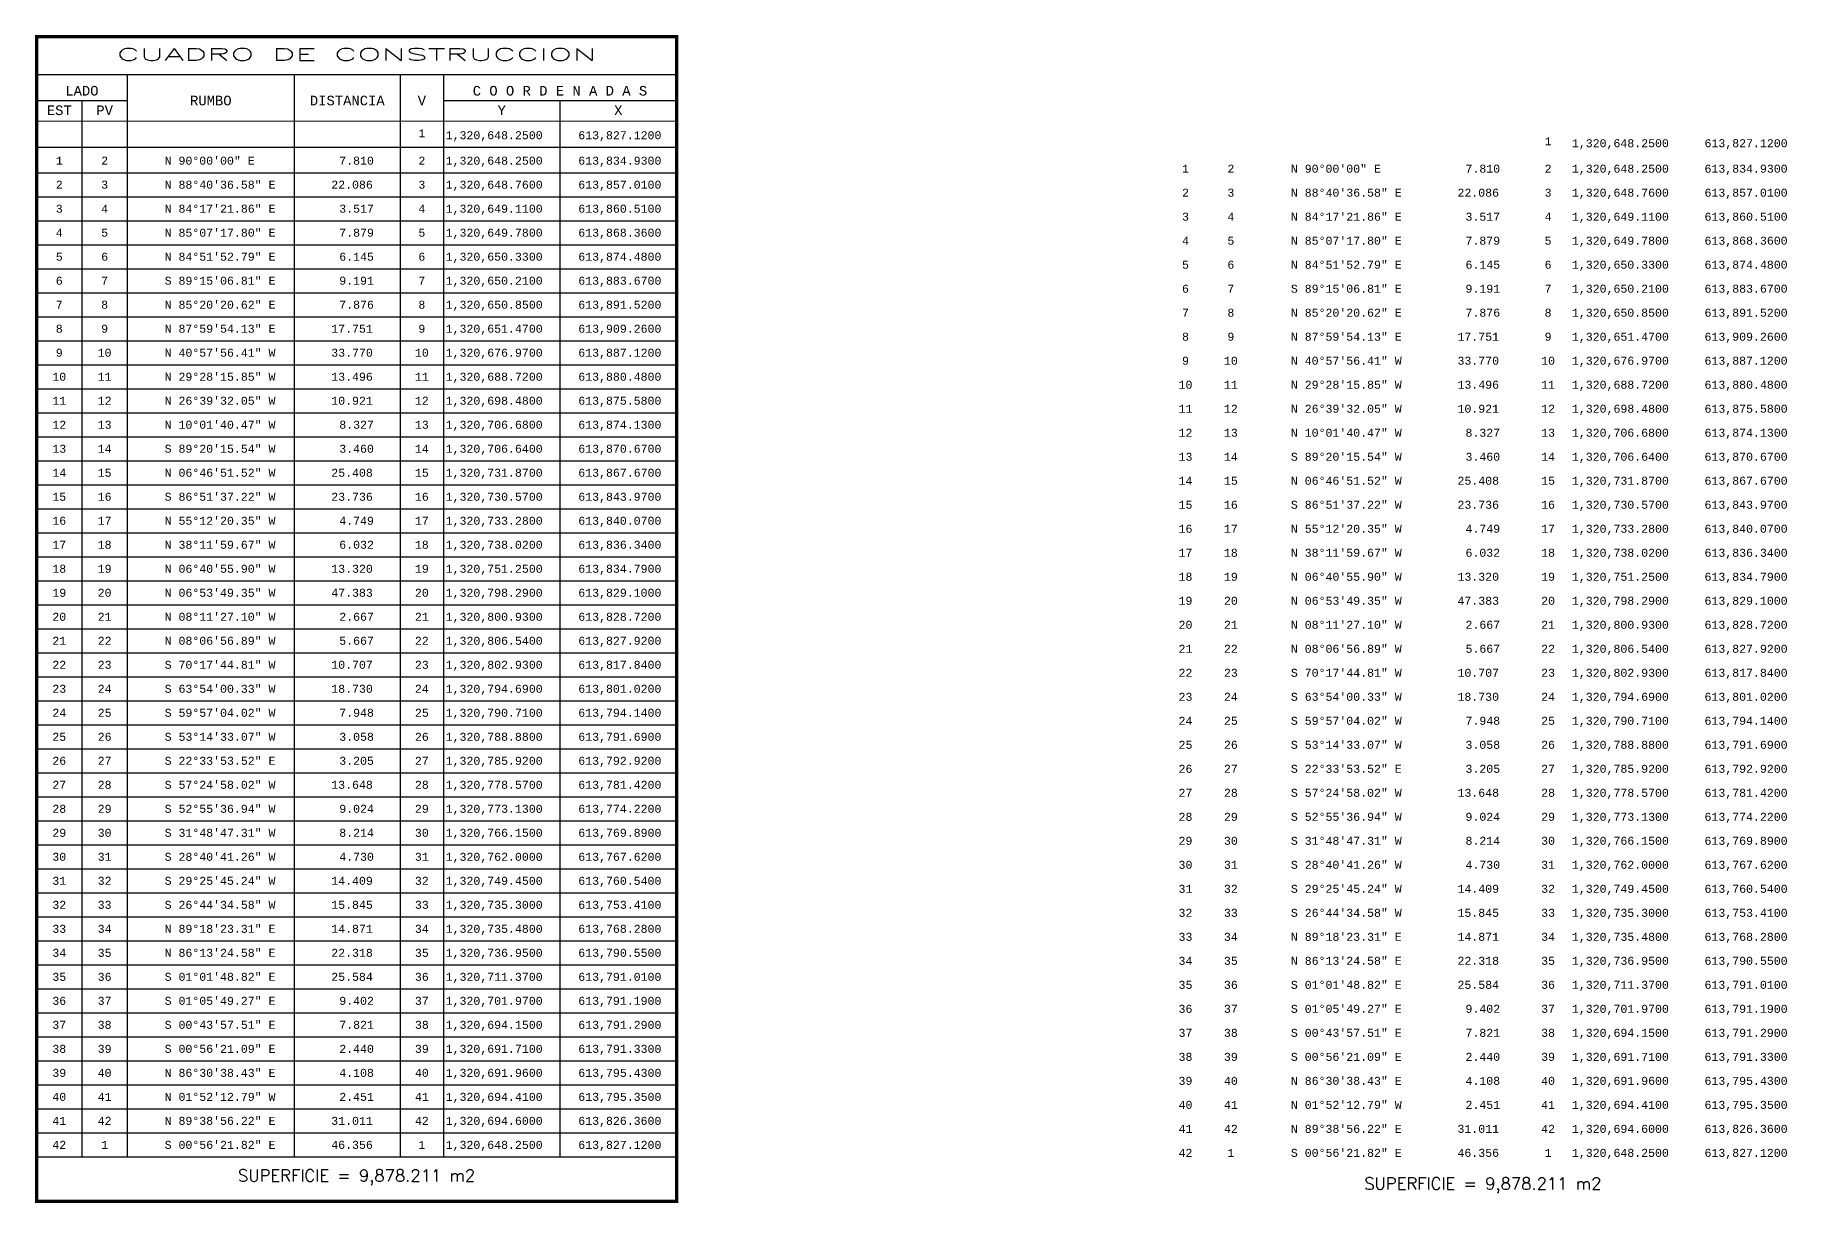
# Model space of a CAD drawing. Header units: millimetres. Extents: x 613752 to 614181, y 1320646 to 1320810.
# Drawn here: x 613962.5 to 614181.4, y 1320646.2 to 1320792.2 of the extents above; entities that cross this region are included whole.
import ezdxf
from ezdxf.enums import TextEntityAlignment as Align

# ---------------------------------------------------------------- set-up
doc = ezdxf.new("R2010")
doc.units = ezdxf.units.MM
for name, color, linetype in [('CVL_CUADCON', 1, 'Continuous'), ('CVL_CUADCON_LIN', 8, 'Continuous'), ('CVL_CUADCON_TIT', 1, 'Continuous'), ('CVL_CUADCON_TX', 2, 'Continuous')]:
    doc.layers.add(name, color=color, linetype=linetype)
doc.styles.add('HUECA1', font='hueca1.shx')
doc.styles.add('MONOTXT4', font='monotxt4.shx')

msp = doc.modelspace()

# ---------------------------------------------------------------- linework, layer by layer
at = {"layer": 'CVL_CUADCON', "color": 1, "linetype": 'Continuous', "const_width": 0.4, "flags": 128}
msp.add_lwpolyline([(613962.7, 1320791.99), (614042.68, 1320791.99), (614042.68, 1320646.43), (613962.7, 1320646.43)], close=True, dxfattribs=at)
at = {"layer": 'CVL_CUADCON', "color": 1, "linetype": 'Continuous', "const_width": 0.15, "flags": 128}
for points in [[(613962.7, 1320787.24), (614042.68, 1320787.24)], [(613962.7, 1320781.43), (614042.68, 1320781.43)], [(613962.7, 1320651.99), (614042.68, 1320651.99)]]:
    msp.add_lwpolyline(points, dxfattribs=at)
at = {"layer": 'CVL_CUADCON_LIN', "color": 8, "linetype": 'Continuous'}
for p, q in [((613974.03, 1320787.24), (613974.03, 1320651.99)), ((613994.9, 1320787.24), (613994.9, 1320651.99)), ((614008.15, 1320787.24), (614008.15, 1320651.99)), ((614013.53, 1320787.24), (614013.53, 1320651.99)), ((613962.7, 1320784.02), (613974.03, 1320784.02)), ((613968.36, 1320784.02), (613968.36, 1320651.99)), ((614013.53, 1320784.02), (614042.68, 1320784.02)), ((614028.1, 1320784.02), (614028.1, 1320651.99)), ((613962.7, 1320778.17), (614042.68, 1320778.17)), ((613962.7, 1320774.99), (614042.68, 1320774.99)), ((613962.7, 1320771.99), (614042.68, 1320771.99)), ((613962.7, 1320768.99), (614042.68, 1320768.99)), ((613962.7, 1320765.99), (614042.68, 1320765.99)), ((613962.7, 1320762.99), (614042.68, 1320762.99)), ((613962.7, 1320759.99), (614042.68, 1320759.99)), ((613962.7, 1320756.99), (614042.68, 1320756.99)), ((613962.7, 1320753.99), (614042.68, 1320753.99)), ((613962.7, 1320750.99), (614042.68, 1320750.99)), ((613962.7, 1320747.99), (614042.68, 1320747.99)), ((613962.7, 1320744.99), (614042.68, 1320744.99)), ((613962.7, 1320741.99), (614042.68, 1320741.99)), ((613962.7, 1320738.99), (614042.68, 1320738.99)), ((613962.7, 1320735.99), (614042.68, 1320735.99)), ((613962.7, 1320732.99), (614042.68, 1320732.99)), ((613962.7, 1320729.99), (614042.68, 1320729.99)), ((613962.7, 1320726.99), (614042.68, 1320726.99)), ((613962.7, 1320723.99), (614042.68, 1320723.99)), ((613962.7, 1320720.99), (614042.68, 1320720.99)), ((613962.7, 1320717.99), (614042.68, 1320717.99)), ((613962.7, 1320714.99), (614042.68, 1320714.99)), ((613962.7, 1320711.99), (614042.68, 1320711.99)), ((613962.7, 1320708.99), (614042.68, 1320708.99)), ((613962.7, 1320705.99), (614042.68, 1320705.99)), ((613962.7, 1320702.99), (614042.68, 1320702.99)), ((613962.7, 1320699.99), (614042.68, 1320699.99)), ((613962.7, 1320696.99), (614042.68, 1320696.99)), ((613962.7, 1320693.99), (614042.68, 1320693.99)), ((613962.7, 1320690.99), (614042.68, 1320690.99)), ((613962.7, 1320687.99), (614042.68, 1320687.99)), ((613962.7, 1320684.99), (614042.68, 1320684.99)), ((613962.7, 1320681.99), (614042.68, 1320681.99)), ((613962.7, 1320678.99), (614042.68, 1320678.99)), ((613962.7, 1320675.99), (614042.68, 1320675.99)), ((613962.7, 1320672.99), (614042.68, 1320672.99)), ((613962.7, 1320669.99), (614042.68, 1320669.99)), ((613962.7, 1320666.99), (614042.68, 1320666.99)), ((613962.7, 1320663.99), (614042.68, 1320663.99)), ((613962.7, 1320660.99), (614042.68, 1320660.99)), ((613962.7, 1320657.99), (614042.68, 1320657.99)), ((613962.7, 1320654.99), (614042.68, 1320654.99)), ((613962.7, 1320651.99), (614042.68, 1320651.99))]:
    msp.add_line(p, q, dxfattribs=at)

# ---------------------------------------------------------------- texts
at = {"layer": 'CVL_CUADCON_TIT', "color": 1, "style": 'HUECA1', "width": 1.758658}
msp.add_text('CUADRO DE CONSTRUCCION', height=1.5, dxfattribs=at).set_placement((613972.7, 1320789.02), (614032.68, 1320789.02), align=Align.FIT)
at = {"layer": 'CVL_CUADCON_TIT', "color": 1, "style": 'MONOTXT4'}
for s, p in [('LADO', (613968.36, 1320784.63)), ('C O O R D E N A D A S', (614028.1, 1320784.63)), ('EST', (613965.53, 1320782.19)), ('PV', (613971.2, 1320782.19)), ('Y', (614020.82, 1320782.19)), ('X', (614035.39, 1320782.19))]:
    msp.add_text(s, height=1.2, dxfattribs=at).set_placement(p, align=Align.CENTER)
at = {"layer": 'CVL_CUADCON_TIT', "color": 1}
for s, height, style, p in [('RUMBO', 1.2, 'MONOTXT4', (613984.47, 1320784.01)), ('DISTANCIA', 1.2, 'MONOTXT4', (614001.52, 1320784.01)), ('V', 1.2, 'MONOTXT4', (614010.84, 1320784.01)), ('SUPERFICIE = 9,878.211 m2', 1.5, 'HUECA1', (614002.69, 1320649.43)), ('SUPERFICIE = 9,878.211 m2', 1.5, 'HUECA1', (614143.43, 1320648.42))]:
    msp.add_text(s, height=height, dxfattribs=dict(at, style=style)).set_placement(p, align=Align.MIDDLE)
at = {"layer": 'CVL_CUADCON_TX', "color": 2, "style": 'MONOTXT4'}
for s, p in [('1', (614010.84, 1320779.42)), ('1', (614151.58, 1320778.42)), ('1', (613965.53, 1320775.99)), ('2', (613971.2, 1320775.99)), ('2', (614010.84, 1320775.99)), ('1', (614106.27, 1320774.99)), ('2', (614111.94, 1320774.99)), ('2', (614151.58, 1320774.99)), ('2', (613965.53, 1320772.99)), ('3', (613971.2, 1320772.99)), ('3', (614010.84, 1320772.99)), ('2', (614106.27, 1320771.99)), ('3', (614111.94, 1320771.99)), ('3', (614151.58, 1320771.99)), ('3', (613965.53, 1320769.99)), ('4', (613971.2, 1320769.99)), ('4', (614010.84, 1320769.99)), ('3', (614106.27, 1320768.99)), ('4', (614111.94, 1320768.99)), ('4', (614151.58, 1320768.99)), ('4', (613965.53, 1320766.99)), ('5', (613971.2, 1320766.99)), ('5', (614010.84, 1320766.99)), ('4', (614106.27, 1320765.99)), ('5', (614111.94, 1320765.99)), ('5', (614151.58, 1320765.99)), ('5', (613965.53, 1320763.99)), ('6', (613971.2, 1320763.99)), ('6', (614010.84, 1320763.99)), ('6', (613965.53, 1320760.99)), ('7', (613971.2, 1320760.99)), ('7', (614010.84, 1320760.99)), ('5', (614106.27, 1320762.99)), ('6', (614111.94, 1320762.99)), ('6', (614151.58, 1320762.99)), ('6', (614106.27, 1320759.99)), ('7', (614111.94, 1320759.99)), ('7', (614151.58, 1320759.99)), ('7', (613965.53, 1320757.99)), ('8', (613971.2, 1320757.99)), ('8', (614010.84, 1320757.99)), ('7', (614106.27, 1320756.99)), ('8', (614111.94, 1320756.99)), ('8', (614151.58, 1320756.99)), ('8', (613965.53, 1320754.99)), ('9', (613971.2, 1320754.99)), ('9', (614010.84, 1320754.99)), ('8', (614106.27, 1320753.99)), ('9', (614111.94, 1320753.99)), ('9', (614151.58, 1320753.99)), ('9', (613965.53, 1320751.99)), ('10', (613971.2, 1320751.99)), ('10', (614010.84, 1320751.99)), ('9', (614106.27, 1320750.99)), ('10', (614111.94, 1320750.99)), ('10', (614151.58, 1320750.99)), ('10', (613965.53, 1320748.99)), ('11', (613971.2, 1320748.99)), ('11', (614010.84, 1320748.99)), ('10', (614106.27, 1320747.99)), ('11', (614111.94, 1320747.99)), ('11', (614151.58, 1320747.99)), ('11', (613965.53, 1320745.99)), ('12', (613971.2, 1320745.99)), ('12', (614010.84, 1320745.99)), ('11', (614106.27, 1320744.99)), ('12', (614111.94, 1320744.99)), ('12', (614151.58, 1320744.99)), ('12', (613965.53, 1320742.99)), ('13', (613971.2, 1320742.99)), ('13', (614010.84, 1320742.99)), ('12', (614106.27, 1320741.99)), ('13', (614111.94, 1320741.99)), ('13', (614151.58, 1320741.99)), ('13', (613965.53, 1320739.99)), ('14', (613971.2, 1320739.99)), ('14', (614010.84, 1320739.99)), ('13', (614106.27, 1320738.99)), ('14', (614111.94, 1320738.99)), ('14', (614151.58, 1320738.99)), ('14', (613965.53, 1320736.99)), ('15', (613971.2, 1320736.99)), ('15', (614010.84, 1320736.99)), ('14', (614106.27, 1320735.99)), ('15', (614111.94, 1320735.99)), ('15', (614151.58, 1320735.99)), ('15', (613965.53, 1320733.99)), ('16', (613971.2, 1320733.99)), ('16', (614010.84, 1320733.99)), ('15', (614106.27, 1320732.99)), ('16', (614111.94, 1320732.99)), ('16', (614151.58, 1320732.99)), ('16', (613965.53, 1320730.99)), ('17', (613971.2, 1320730.99)), ('17', (614010.84, 1320730.99)), ('16', (614106.27, 1320729.99)), ('17', (614111.94, 1320729.99)), ('17', (614151.58, 1320729.99)), ('17', (613965.53, 1320727.99)), ('18', (613971.2, 1320727.99)), ('18', (614010.84, 1320727.99)), ('17', (614106.27, 1320726.99)), ('18', (614111.94, 1320726.99)), ('18', (614151.58, 1320726.99)), ('18', (613965.53, 1320724.99)), ('19', (613971.2, 1320724.99)), ('19', (614010.84, 1320724.99)), ('18', (614106.27, 1320723.99)), ('19', (614111.94, 1320723.99)), ('19', (614151.58, 1320723.99)), ('19', (613965.53, 1320721.99)), ('20', (613971.2, 1320721.99)), ('20', (614010.84, 1320721.99)), ('19', (614106.27, 1320720.99)), ('20', (614111.94, 1320720.99)), ('20', (614151.58, 1320720.99)), ('20', (613965.53, 1320718.99)), ('21', (613971.2, 1320718.99)), ('21', (614010.84, 1320718.99)), ('20', (614106.27, 1320717.99)), ('21', (614111.94, 1320717.99)), ('21', (614151.58, 1320717.99)), ('21', (613965.53, 1320715.99)), ('22', (613971.2, 1320715.99)), ('22', (614010.84, 1320715.99)), ('21', (614106.27, 1320714.99)), ('22', (614111.94, 1320714.99)), ('22', (614151.58, 1320714.99)), ('22', (613965.53, 1320712.99)), ('23', (613971.2, 1320712.99)), ('23', (614010.84, 1320712.99)), ('22', (614106.27, 1320711.99)), ('23', (614111.94, 1320711.99)), ('23', (614151.58, 1320711.99)), ('23', (613965.53, 1320709.99)), ('24', (613971.2, 1320709.99)), ('24', (614010.84, 1320709.99)), ('23', (614106.27, 1320708.99)), ('24', (614111.94, 1320708.99)), ('24', (614151.58, 1320708.99)), ('24', (613965.53, 1320706.99)), ('25', (613971.2, 1320706.99)), ('25', (614010.84, 1320706.99)), ('25', (613965.53, 1320703.99)), ('26', (613971.2, 1320703.99)), ('26', (614010.84, 1320703.99)), ('24', (614106.27, 1320705.99)), ('25', (614111.94, 1320705.99)), ('25', (614151.58, 1320705.99)), ('25', (614106.27, 1320702.99)), ('26', (614111.94, 1320702.99)), ('26', (614151.58, 1320702.99)), ('26', (613965.53, 1320700.99)), ('27', (613971.2, 1320700.99)), ('27', (614010.84, 1320700.99)), ('26', (614106.27, 1320699.99)), ('27', (614111.94, 1320699.99)), ('27', (614151.58, 1320699.99)), ('27', (613965.53, 1320697.99)), ('28', (613971.2, 1320697.99)), ('28', (614010.84, 1320697.99)), ('27', (614106.27, 1320696.99)), ('28', (614111.94, 1320696.99)), ('28', (614151.58, 1320696.99)), ('28', (613965.53, 1320694.99)), ('29', (613971.2, 1320694.99)), ('29', (614010.84, 1320694.99)), ('28', (614106.27, 1320693.99)), ('29', (614111.94, 1320693.99)), ('29', (614151.58, 1320693.99)), ('29', (613965.53, 1320691.99)), ('30', (613971.2, 1320691.99)), ('30', (614010.84, 1320691.99)), ('29', (614106.27, 1320690.99)), ('30', (614111.94, 1320690.99)), ('30', (614151.58, 1320690.99)), ('30', (613965.53, 1320688.99)), ('31', (613971.2, 1320688.99)), ('31', (614010.84, 1320688.99)), ('30', (614106.27, 1320687.99)), ('31', (614111.94, 1320687.99)), ('31', (614151.58, 1320687.99)), ('31', (613965.53, 1320685.99)), ('32', (613971.2, 1320685.99)), ('32', (614010.84, 1320685.99)), ('31', (614106.27, 1320684.99)), ('32', (614111.94, 1320684.99)), ('32', (614151.58, 1320684.99)), ('32', (613965.53, 1320682.99)), ('33', (613971.2, 1320682.99)), ('33', (614010.84, 1320682.99)), ('33', (613965.53, 1320679.99)), ('34', (613971.2, 1320679.99)), ('34', (614010.84, 1320679.99)), ('32', (614106.27, 1320681.99)), ('33', (614111.94, 1320681.99)), ('33', (614151.58, 1320681.99)), ('33', (614106.27, 1320678.99)), ('34', (614111.94, 1320678.99)), ('34', (614151.58, 1320678.99)), ('34', (613965.53, 1320676.99)), ('35', (613971.2, 1320676.99)), ('35', (614010.84, 1320676.99)), ('34', (614106.27, 1320675.99)), ('35', (614111.94, 1320675.99)), ('35', (614151.58, 1320675.99)), ('35', (613965.53, 1320673.99)), ('36', (613971.2, 1320673.99)), ('36', (614010.84, 1320673.99)), ('35', (614106.27, 1320672.99)), ('36', (614111.94, 1320672.99)), ('36', (614151.58, 1320672.99)), ('36', (613965.53, 1320670.99)), ('37', (613971.2, 1320670.99)), ('37', (614010.84, 1320670.99)), ('36', (614106.27, 1320669.99)), ('37', (614111.94, 1320669.99)), ('37', (614151.58, 1320669.99)), ('37', (613965.53, 1320667.99)), ('38', (613971.2, 1320667.99)), ('38', (614010.84, 1320667.99)), ('37', (614106.27, 1320666.99)), ('38', (614111.94, 1320666.99)), ('38', (614151.58, 1320666.99)), ('38', (613965.53, 1320664.99)), ('39', (613971.2, 1320664.99)), ('39', (614010.84, 1320664.99)), ('38', (614106.27, 1320663.99)), ('39', (614111.94, 1320663.99)), ('39', (614151.58, 1320663.99)), ('39', (613965.53, 1320661.99)), ('40', (613971.2, 1320661.99)), ('40', (614010.84, 1320661.99)), ('39', (614106.27, 1320660.99)), ('40', (614111.94, 1320660.99)), ('40', (614151.58, 1320660.99)), ('40', (613965.53, 1320658.99)), ('41', (613971.2, 1320658.99)), ('41', (614010.84, 1320658.99)), ('40', (614106.27, 1320657.99)), ('41', (614111.94, 1320657.99)), ('41', (614151.58, 1320657.99)), ('41', (613965.53, 1320655.99)), ('42', (613971.2, 1320655.99)), ('42', (614010.84, 1320655.99)), ('41', (614106.27, 1320654.99)), ('42', (614111.94, 1320654.99)), ('42', (614151.58, 1320654.99)), ('42', (613965.53, 1320652.99)), ('1', (613971.2, 1320652.99)), ('1', (614010.84, 1320652.99)), ('42', (614106.27, 1320651.99)), ('1', (614111.94, 1320651.99)), ('1', (614151.58, 1320651.99))]:
    msp.add_text(s, height=1, dxfattribs=at).set_placement(p, align=Align.CENTER)
for s, p in [('1,320,648.2500', (614013.82, 1320779.17)), ('613,827.1200', (614030.39, 1320779.17)), ('1,320,648.2500', (614154.56, 1320778.17)), ('613,827.1200', (614171.13, 1320778.17)), ('N 90%%d00\'00" E', (613978.7, 1320775.99)), ('7.810', (614000.52, 1320775.99)), ('1,320,648.2500', (614013.82, 1320775.99)), ('613,834.9300', (614030.39, 1320775.99)), ('N 90%%d00\'00" E', (614119.44, 1320774.99)), ('7.810', (614141.26, 1320774.99)), ('1,320,648.2500', (614154.56, 1320774.99)), ('613,834.9300', (614171.13, 1320774.99)), ('N 88%%d40\'36.58" E', (613978.7, 1320772.99)), ('22.086', (613999.52, 1320772.99)), ('1,320,648.7600', (614013.82, 1320772.99)), ('613,857.0100', (614030.39, 1320772.99)), ('N 88%%d40\'36.58" E', (614119.44, 1320771.99)), ('22.086', (614140.26, 1320771.99)), ('1,320,648.7600', (614154.56, 1320771.99)), ('613,857.0100', (614171.13, 1320771.99)), ('N 84%%d17\'21.86" E', (613978.7, 1320769.99)), ('3.517', (614000.52, 1320769.99)), ('1,320,649.1100', (614013.82, 1320769.99)), ('613,860.5100', (614030.39, 1320769.99)), ('N 84%%d17\'21.86" E', (614119.44, 1320768.99)), ('3.517', (614141.26, 1320768.99)), ('1,320,649.1100', (614154.56, 1320768.99)), ('613,860.5100', (614171.13, 1320768.99)), ('N 85%%d07\'17.80" E', (613978.7, 1320766.99)), ('7.879', (614000.52, 1320766.99)), ('1,320,649.7800', (614013.82, 1320766.99)), ('613,868.3600', (614030.39, 1320766.99)), ('N 85%%d07\'17.80" E', (614119.44, 1320765.99)), ('7.879', (614141.26, 1320765.99)), ('1,320,649.7800', (614154.56, 1320765.99)), ('613,868.3600', (614171.13, 1320765.99)), ('N 84%%d51\'52.79" E', (613978.7, 1320763.99)), ('6.145', (614000.52, 1320763.99)), ('1,320,650.3300', (614013.82, 1320763.99)), ('613,874.4800', (614030.39, 1320763.99)), ('N 84%%d51\'52.79" E', (614119.44, 1320762.99)), ('S 89%%d15\'06.81" E', (613978.7, 1320760.99)), ('9.191', (614000.52, 1320760.99)), ('1,320,650.2100', (614013.82, 1320760.99)), ('613,883.6700', (614030.39, 1320760.99)), ('6.145', (614141.26, 1320762.99)), ('1,320,650.3300', (614154.56, 1320762.99)), ('613,874.4800', (614171.13, 1320762.99)), ('S 89%%d15\'06.81" E', (614119.44, 1320759.99)), ('9.191', (614141.26, 1320759.99)), ('1,320,650.2100', (614154.56, 1320759.99)), ('613,883.6700', (614171.13, 1320759.99)), ('N 85%%d20\'20.62" E', (613978.7, 1320757.99)), ('7.876', (614000.52, 1320757.99)), ('1,320,650.8500', (614013.82, 1320757.99)), ('613,891.5200', (614030.39, 1320757.99)), ('N 85%%d20\'20.62" E', (614119.44, 1320756.99)), ('7.876', (614141.26, 1320756.99)), ('1,320,650.8500', (614154.56, 1320756.99)), ('613,891.5200', (614171.13, 1320756.99)), ('N 87%%d59\'54.13" E', (613978.7, 1320754.99)), ('17.751', (613999.52, 1320754.99)), ('1,320,651.4700', (614013.82, 1320754.99)), ('613,909.2600', (614030.39, 1320754.99)), ('N 87%%d59\'54.13" E', (614119.44, 1320753.99)), ('17.751', (614140.26, 1320753.99)), ('1,320,651.4700', (614154.56, 1320753.99)), ('613,909.2600', (614171.13, 1320753.99)), ('N 40%%d57\'56.41" W', (613978.7, 1320751.99)), ('33.770', (613999.52, 1320751.99)), ('1,320,676.9700', (614013.82, 1320751.99)), ('613,887.1200', (614030.39, 1320751.99)), ('N 40%%d57\'56.41" W', (614119.44, 1320750.99)), ('33.770', (614140.26, 1320750.99)), ('1,320,676.9700', (614154.56, 1320750.99)), ('613,887.1200', (614171.13, 1320750.99)), ('N 29%%d28\'15.85" W', (613978.7, 1320748.99)), ('13.496', (613999.52, 1320748.99)), ('1,320,688.7200', (614013.82, 1320748.99)), ('613,880.4800', (614030.39, 1320748.99)), ('N 29%%d28\'15.85" W', (614119.44, 1320747.99)), ('13.496', (614140.26, 1320747.99)), ('1,320,688.7200', (614154.56, 1320747.99)), ('613,880.4800', (614171.13, 1320747.99)), ('N 26%%d39\'32.05" W', (613978.7, 1320745.99)), ('10.921', (613999.52, 1320745.99)), ('1,320,698.4800', (614013.82, 1320745.99)), ('613,875.5800', (614030.39, 1320745.99)), ('N 26%%d39\'32.05" W', (614119.44, 1320744.99)), ('10.921', (614140.26, 1320744.99)), ('1,320,698.4800', (614154.56, 1320744.99)), ('613,875.5800', (614171.13, 1320744.99)), ('N 10%%d01\'40.47" W', (613978.7, 1320742.99)), ('8.327', (614000.52, 1320742.99)), ('1,320,706.6800', (614013.82, 1320742.99)), ('613,874.1300', (614030.39, 1320742.99)), ('N 10%%d01\'40.47" W', (614119.44, 1320741.99)), ('8.327', (614141.26, 1320741.99)), ('1,320,706.6800', (614154.56, 1320741.99)), ('613,874.1300', (614171.13, 1320741.99)), ('S 89%%d20\'15.54" W', (613978.7, 1320739.99)), ('3.460', (614000.52, 1320739.99)), ('1,320,706.6400', (614013.82, 1320739.99)), ('613,870.6700', (614030.39, 1320739.99)), ('S 89%%d20\'15.54" W', (614119.44, 1320738.99)), ('3.460', (614141.26, 1320738.99)), ('1,320,706.6400', (614154.56, 1320738.99)), ('613,870.6700', (614171.13, 1320738.99)), ('N 06%%d46\'51.52" W', (613978.7, 1320736.99)), ('25.408', (613999.52, 1320736.99)), ('1,320,731.8700', (614013.82, 1320736.99)), ('613,867.6700', (614030.39, 1320736.99)), ('N 06%%d46\'51.52" W', (614119.44, 1320735.99)), ('25.408', (614140.26, 1320735.99)), ('1,320,731.8700', (614154.56, 1320735.99)), ('613,867.6700', (614171.13, 1320735.99)), ('S 86%%d51\'37.22" W', (613978.7, 1320733.99)), ('23.736', (613999.52, 1320733.99)), ('1,320,730.5700', (614013.82, 1320733.99)), ('613,843.9700', (614030.39, 1320733.99)), ('S 86%%d51\'37.22" W', (614119.44, 1320732.99)), ('23.736', (614140.26, 1320732.99)), ('1,320,730.5700', (614154.56, 1320732.99)), ('613,843.9700', (614171.13, 1320732.99)), ('N 55%%d12\'20.35" W', (613978.7, 1320730.99)), ('4.749', (614000.52, 1320730.99)), ('1,320,733.2800', (614013.82, 1320730.99)), ('613,840.0700', (614030.39, 1320730.99)), ('N 38%%d11\'59.67" W', (613978.7, 1320727.99)), ('N 55%%d12\'20.35" W', (614119.44, 1320729.99)), ('4.749', (614141.26, 1320729.99)), ('1,320,733.2800', (614154.56, 1320729.99)), ('613,840.0700', (614171.13, 1320729.99)), ('6.032', (614000.52, 1320727.99)), ('1,320,738.0200', (614013.82, 1320727.99)), ('613,836.3400', (614030.39, 1320727.99)), ('N 38%%d11\'59.67" W', (614119.44, 1320726.99)), ('6.032', (614141.26, 1320726.99)), ('1,320,738.0200', (614154.56, 1320726.99)), ('613,836.3400', (614171.13, 1320726.99)), ('N 06%%d40\'55.90" W', (613978.7, 1320724.99)), ('13.320', (613999.52, 1320724.99)), ('1,320,751.2500', (614013.82, 1320724.99)), ('613,834.7900', (614030.39, 1320724.99)), ('N 06%%d40\'55.90" W', (614119.44, 1320723.99)), ('13.320', (614140.26, 1320723.99)), ('1,320,751.2500', (614154.56, 1320723.99)), ('613,834.7900', (614171.13, 1320723.99)), ('N 06%%d53\'49.35" W', (613978.7, 1320721.99)), ('47.383', (613999.52, 1320721.99)), ('1,320,798.2900', (614013.82, 1320721.99)), ('613,829.1000', (614030.39, 1320721.99)), ('N 06%%d53\'49.35" W', (614119.44, 1320720.99)), ('47.383', (614140.26, 1320720.99)), ('1,320,798.2900', (614154.56, 1320720.99)), ('613,829.1000', (614171.13, 1320720.99)), ('N 08%%d11\'27.10" W', (613978.7, 1320718.99)), ('2.667', (614000.52, 1320718.99)), ('1,320,800.9300', (614013.82, 1320718.99)), ('613,828.7200', (614030.39, 1320718.99)), ('N 08%%d11\'27.10" W', (614119.44, 1320717.99)), ('2.667', (614141.26, 1320717.99)), ('1,320,800.9300', (614154.56, 1320717.99)), ('613,828.7200', (614171.13, 1320717.99)), ('N 08%%d06\'56.89" W', (613978.7, 1320715.99)), ('5.667', (614000.52, 1320715.99)), ('1,320,806.5400', (614013.82, 1320715.99)), ('613,827.9200', (614030.39, 1320715.99)), ('N 08%%d06\'56.89" W', (614119.44, 1320714.99)), ('5.667', (614141.26, 1320714.99)), ('1,320,806.5400', (614154.56, 1320714.99)), ('613,827.9200', (614171.13, 1320714.99)), ('S 70%%d17\'44.81" W', (613978.7, 1320712.99)), ('10.707', (613999.52, 1320712.99)), ('1,320,802.9300', (614013.82, 1320712.99)), ('613,817.8400', (614030.39, 1320712.99)), ('S 70%%d17\'44.81" W', (614119.44, 1320711.99)), ('10.707', (614140.26, 1320711.99)), ('1,320,802.9300', (614154.56, 1320711.99)), ('613,817.8400', (614171.13, 1320711.99)), ('S 63%%d54\'00.33" W', (613978.7, 1320709.99)), ('18.730', (613999.52, 1320709.99)), ('1,320,794.6900', (614013.82, 1320709.99)), ('613,801.0200', (614030.39, 1320709.99)), ('S 63%%d54\'00.33" W', (614119.44, 1320708.99)), ('18.730', (614140.26, 1320708.99)), ('1,320,794.6900', (614154.56, 1320708.99)), ('613,801.0200', (614171.13, 1320708.99)), ('S 59%%d57\'04.02" W', (613978.7, 1320706.99)), ('7.948', (614000.52, 1320706.99)), ('1,320,790.7100', (614013.82, 1320706.99)), ('613,794.1400', (614030.39, 1320706.99)), ('S 53%%d14\'33.07" W', (613978.7, 1320703.99)), ('3.058', (614000.52, 1320703.99)), ('1,320,788.8800', (614013.82, 1320703.99)), ('613,791.6900', (614030.39, 1320703.99)), ('S 59%%d57\'04.02" W', (614119.44, 1320705.99)), ('7.948', (614141.26, 1320705.99)), ('1,320,790.7100', (614154.56, 1320705.99)), ('613,794.1400', (614171.13, 1320705.99)), ('S 53%%d14\'33.07" W', (614119.44, 1320702.99)), ('3.058', (614141.26, 1320702.99)), ('1,320,788.8800', (614154.56, 1320702.99)), ('613,791.6900', (614171.13, 1320702.99)), ('S 22%%d33\'53.52" E', (613978.7, 1320700.99)), ('3.205', (614000.52, 1320700.99)), ('1,320,785.9200', (614013.82, 1320700.99)), ('613,792.9200', (614030.39, 1320700.99)), ('S 22%%d33\'53.52" E', (614119.44, 1320699.99)), ('3.205', (614141.26, 1320699.99)), ('1,320,785.9200', (614154.56, 1320699.99)), ('613,792.9200', (614171.13, 1320699.99)), ('S 57%%d24\'58.02" W', (613978.7, 1320697.99)), ('13.648', (613999.52, 1320697.99)), ('1,320,778.5700', (614013.82, 1320697.99)), ('613,781.4200', (614030.39, 1320697.99)), ('S 57%%d24\'58.02" W', (614119.44, 1320696.99)), ('13.648', (614140.26, 1320696.99)), ('1,320,778.5700', (614154.56, 1320696.99)), ('613,781.4200', (614171.13, 1320696.99)), ('S 52%%d55\'36.94" W', (613978.7, 1320694.99)), ('9.024', (614000.52, 1320694.99)), ('1,320,773.1300', (614013.82, 1320694.99)), ('613,774.2200', (614030.39, 1320694.99)), ('S 52%%d55\'36.94" W', (614119.44, 1320693.99)), ('9.024', (614141.26, 1320693.99)), ('1,320,773.1300', (614154.56, 1320693.99)), ('613,774.2200', (614171.13, 1320693.99)), ('S 31%%d48\'47.31" W', (613978.7, 1320691.99)), ('8.214', (614000.52, 1320691.99)), ('1,320,766.1500', (614013.82, 1320691.99)), ('613,769.8900', (614030.39, 1320691.99)), ('S 31%%d48\'47.31" W', (614119.44, 1320690.99)), ('8.214', (614141.26, 1320690.99)), ('1,320,766.1500', (614154.56, 1320690.99)), ('613,769.8900', (614171.13, 1320690.99)), ('S 28%%d40\'41.26" W', (613978.7, 1320688.99)), ('4.730', (614000.52, 1320688.99)), ('1,320,762.0000', (614013.82, 1320688.99)), ('613,767.6200', (614030.39, 1320688.99)), ('S 28%%d40\'41.26" W', (614119.44, 1320687.99)), ('4.730', (614141.26, 1320687.99)), ('1,320,762.0000', (614154.56, 1320687.99)), ('613,767.6200', (614171.13, 1320687.99)), ('S 29%%d25\'45.24" W', (613978.7, 1320685.99)), ('14.409', (613999.52, 1320685.99)), ('1,320,749.4500', (614013.82, 1320685.99)), ('613,760.5400', (614030.39, 1320685.99)), ('S 29%%d25\'45.24" W', (614119.44, 1320684.99)), ('14.409', (614140.26, 1320684.99)), ('1,320,749.4500', (614154.56, 1320684.99)), ('613,760.5400', (614171.13, 1320684.99)), ('S 26%%d44\'34.58" W', (613978.7, 1320682.99)), ('15.845', (613999.52, 1320682.99)), ('1,320,735.3000', (614013.82, 1320682.99)), ('613,753.4100', (614030.39, 1320682.99)), ('S 26%%d44\'34.58" W', (614119.44, 1320681.99)), ('N 89%%d18\'23.31" E', (613978.7, 1320679.99)), ('14.871', (613999.52, 1320679.99)), ('1,320,735.4800', (614013.82, 1320679.99)), ('613,768.2800', (614030.39, 1320679.99)), ('15.845', (614140.26, 1320681.99)), ('1,320,735.3000', (614154.56, 1320681.99)), ('613,753.4100', (614171.13, 1320681.99)), ('N 89%%d18\'23.31" E', (614119.44, 1320678.99)), ('14.871', (614140.26, 1320678.99)), ('1,320,735.4800', (614154.56, 1320678.99)), ('613,768.2800', (614171.13, 1320678.99)), ('N 86%%d13\'24.58" E', (613978.7, 1320676.99)), ('22.318', (613999.52, 1320676.99)), ('1,320,736.9500', (614013.82, 1320676.99)), ('613,790.5500', (614030.39, 1320676.99)), ('N 86%%d13\'24.58" E', (614119.44, 1320675.99)), ('22.318', (614140.26, 1320675.99)), ('1,320,736.9500', (614154.56, 1320675.99)), ('613,790.5500', (614171.13, 1320675.99)), ('S 01%%d01\'48.82" E', (613978.7, 1320673.99)), ('25.584', (613999.52, 1320673.99)), ('1,320,711.3700', (614013.82, 1320673.99)), ('613,791.0100', (614030.39, 1320673.99)), ('S 01%%d01\'48.82" E', (614119.44, 1320672.99)), ('25.584', (614140.26, 1320672.99)), ('1,320,711.3700', (614154.56, 1320672.99)), ('613,791.0100', (614171.13, 1320672.99)), ('S 01%%d05\'49.27" E', (613978.7, 1320670.99)), ('9.402', (614000.52, 1320670.99)), ('1,320,701.9700', (614013.82, 1320670.99)), ('613,791.1900', (614030.39, 1320670.99)), ('S 01%%d05\'49.27" E', (614119.44, 1320669.99)), ('9.402', (614141.26, 1320669.99)), ('1,320,701.9700', (614154.56, 1320669.99)), ('613,791.1900', (614171.13, 1320669.99)), ('S 00%%d43\'57.51" E', (613978.7, 1320667.99)), ('7.821', (614000.52, 1320667.99)), ('1,320,694.1500', (614013.82, 1320667.99)), ('613,791.2900', (614030.39, 1320667.99)), ('S 00%%d43\'57.51" E', (614119.44, 1320666.99)), ('7.821', (614141.26, 1320666.99)), ('1,320,694.1500', (614154.56, 1320666.99)), ('613,791.2900', (614171.13, 1320666.99)), ('S 00%%d56\'21.09" E', (613978.7, 1320664.99)), ('2.440', (614000.52, 1320664.99)), ('1,320,691.7100', (614013.82, 1320664.99)), ('613,791.3300', (614030.39, 1320664.99)), ('S 00%%d56\'21.09" E', (614119.44, 1320663.99)), ('2.440', (614141.26, 1320663.99)), ('1,320,691.7100', (614154.56, 1320663.99)), ('613,791.3300', (614171.13, 1320663.99)), ('N 86%%d30\'38.43" E', (613978.7, 1320661.99)), ('4.108', (614000.52, 1320661.99)), ('1,320,691.9600', (614013.82, 1320661.99)), ('613,795.4300', (614030.39, 1320661.99)), ('N 86%%d30\'38.43" E', (614119.44, 1320660.99)), ('4.108', (614141.26, 1320660.99)), ('1,320,691.9600', (614154.56, 1320660.99)), ('613,795.4300', (614171.13, 1320660.99)), ('N 01%%d52\'12.79" W', (613978.7, 1320658.99)), ('2.451', (614000.52, 1320658.99)), ('1,320,694.4100', (614013.82, 1320658.99)), ('613,795.3500', (614030.39, 1320658.99)), ('N 01%%d52\'12.79" W', (614119.44, 1320657.99)), ('2.451', (614141.26, 1320657.99)), ('1,320,694.4100', (614154.56, 1320657.99)), ('613,795.3500', (614171.13, 1320657.99)), ('N 89%%d38\'56.22" E', (613978.7, 1320655.99)), ('31.011', (613999.52, 1320655.99)), ('1,320,694.6000', (614013.82, 1320655.99)), ('613,826.3600', (614030.39, 1320655.99)), ('N 89%%d38\'56.22" E', (614119.44, 1320654.99)), ('31.011', (614140.26, 1320654.99)), ('1,320,694.6000', (614154.56, 1320654.99)), ('613,826.3600', (614171.13, 1320654.99)), ('S 00%%d56\'21.82" E', (613978.7, 1320652.99)), ('46.356', (613999.52, 1320652.99)), ('1,320,648.2500', (614013.82, 1320652.99)), ('613,827.1200', (614030.39, 1320652.99)), ('S 00%%d56\'21.82" E', (614119.44, 1320651.99)), ('46.356', (614140.26, 1320651.99)), ('1,320,648.2500', (614154.56, 1320651.99)), ('613,827.1200', (614171.13, 1320651.99))]:
    msp.add_text(s, height=1, dxfattribs=at).set_placement(p)

doc.saveas('drawing.dxf')
